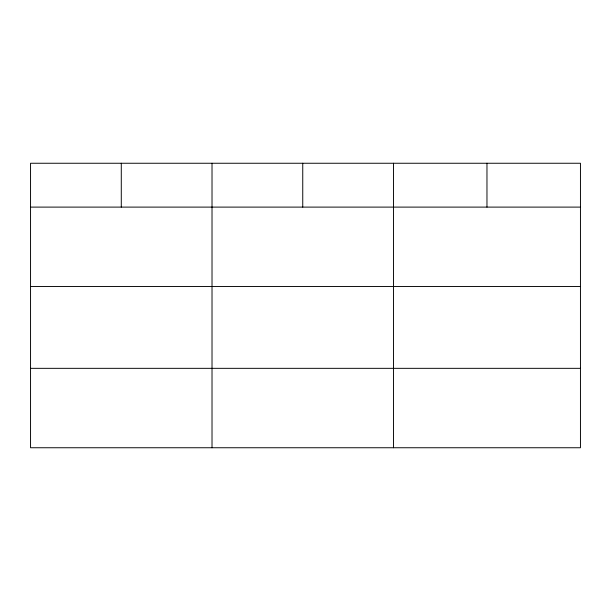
<?xml version="1.0" encoding="UTF-8"?>
<svg xmlns="http://www.w3.org/2000/svg" width="611" height="611" viewBox="0 0 611 611"><rect width="100%" height="100%" fill="white"/><g stroke="black" fill="none" stroke-linecap="round" stroke-linejoin="round"><path stroke-width="0.92" d="M580.45 286.521L580.45 163.252L30.55 163.252L30.55 447.748L580.45 447.748L580.45 286.521L30.55 286.521M30.55 207.106L580.45 207.106M30.55 368.334L580.45 368.334M486.967 163.252L486.967 207.106M393.484 163.252L393.484 447.748M302.75 163.252L302.75 207.106M212.017 163.252L212.017 447.748M121.284 163.252L121.284 207.106"/></g></svg>
